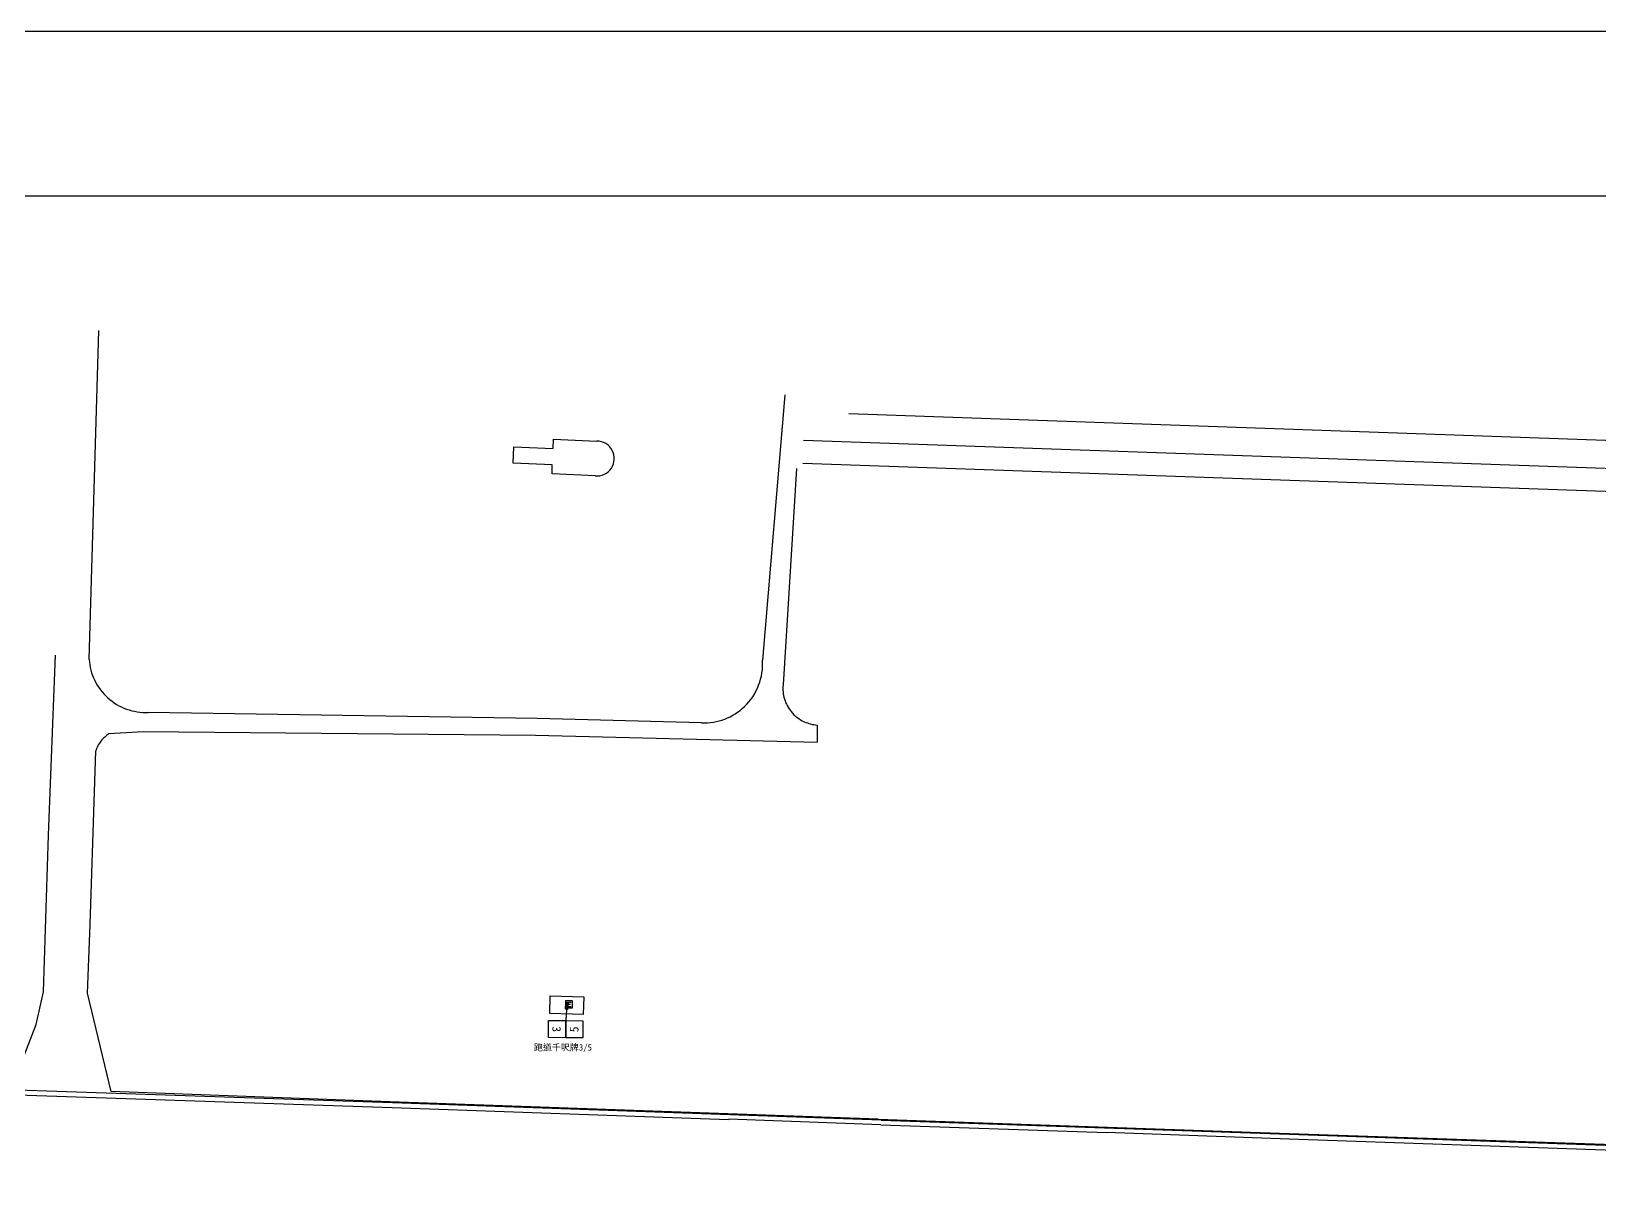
# Model space of a CAD drawing. Header units: millimetres. Extents: x 1358 to 1865, y 706 to 1003.
# Drawn here: x 1727.2 to 1794.4, y 953.6 to 1003.1 of the extents above; entities that cross this region are included whole.
import ezdxf
from ezdxf.enums import TextEntityAlignment as Align

# ---------------------------------------------------------------- set-up
doc = ezdxf.new("R2010")
doc.units = ezdxf.units.MM
doc.layers.add('建築', color=7, linetype='Continuous')
doc.styles.add('STYLE1', font='')
doc.styles.add('細明體', font='')
doc.styles.get('STYLE1').set_extended_font_data('MingLiU')
doc.styles.get('細明體').set_extended_font_data('細明體')

msp = doc.modelspace()

# ---------------------------------------------------------------- linework, layer by layer
for points in [[(1445.48, 706.418), (1865.091, 706.418), (1865.091, 1003.113), (1445.48, 1003.113)], [(1452.545, 713.482), (1858.027, 713.482), (1858.027, 996.048), (1452.545, 996.048)]]:
    msp.add_lwpolyline(points, close=True)
at = {"linetype": 'Continuous', "elevation": 0.691}
msp.add_lwpolyline([(1750.121, 961.257), (1750.426, 961.257), (1750.426, 961.562), (1750.121, 961.562)], close=True, dxfattribs=at)
at = {"color": 7, "linetype": 'Continuous', "elevation": 0.691}
for points in [[(1750.182, 961.501), (1750.365, 961.501)], [(1750.182, 961.501), (1750.182, 961.318)], [(1750.182, 961.41), (1750.334, 961.41)], [(1750.182, 961.318), (1750.365, 961.318)]]:
    msp.add_lwpolyline(points, dxfattribs=at)
at = {"layer": '建築', "ltscale": 1000}
for p, q in [((1729.709, 976.195, -0.309), (1730.117, 990.294, -0.309)), ((1759.512, 987.539, -0.309), (1758.563, 976.164, -0.309)), ((1762.266, 986.726, 0.756), (1847.656, 983.749, 0.756)), ((1747.872, 984.607, 1.218), (1747.9, 985.299, 1.218)), ((1747.9, 985.299, 1.218), (1749.586, 985.23, 1.218)), ((1749.586, 985.23, 1.218), (1749.602, 985.626, 1.218)), ((1749.602, 985.626, 1.218), (1751.466, 985.549, 1.218)), ((1760.314, 985.589, 0.756), (1847.656, 982.544, 0.756)), ((1749.552, 984.526, 1.218), (1747.872, 984.607, 1.218)), ((1749.545, 984.142, 1.218), (1749.552, 984.526, 1.218)), ((1760.283, 984.606, 0.756), (1847.656, 981.56, 0.756)), ((1751.396, 984.058, 1.218), (1749.545, 984.142, 1.218)), ((1760.022, 984.38, -0.309), (1759.443, 975.104, -0.309)), ((1727.973, 968.659, 0.722), (1728.27, 976.371, 0.722)), ((1748.9, 973.653, -0.309), (1732.236, 973.922, -0.309)), ((1730.559, 973.014, -0.309), (1732.03, 973.103, -0.309)), ((1732.03, 973.103, -0.309), (1748.829, 972.943, -0.309)), ((1755.952, 973.469, -0.309), (1748.9, 973.653, -0.309)), ((1760.911, 973.38, -0.309), (1760.911, 972.647, -0.309)), ((1748.829, 972.943, -0.309), (1760.911, 972.647, -0.309)), ((1729.754, 964.836, -0.309), (1729.99, 972.279, -0.309)), ((1727.746, 961.947, -0.309), (1727.973, 968.659, -0.309)), ((1729.638, 961.892, -0.309), (1729.754, 964.836, -0.309)), ((1727.434, 960.54, -0.309), (1727.746, 961.947, -0.309)), ((1730.659, 957.667, -0.309), (1729.638, 961.892, -0.309)), ((1749.443, 961.016, 0.698), (1749.462, 961.779, 0.698)), ((1749.462, 961.779, 0.698), (1750.912, 961.725, 0.698)), ((1750.912, 961.725, 0.698), (1750.877, 960.976, 0.698)), ((1750.877, 960.976, 0.698), (1749.443, 961.016, 0.698)), ((1750.114, 961.195, 0.862), (1750.134, 961.481, 0.862)), ((1750.212, 961.189, 0.862), (1750.114, 961.195, 0.862)), ((1750.163, 961.192, 0.862), (1750.132, 960.712, 0.862)), ((1750.134, 961.481, 0.862), (1750.231, 961.475, 0.862)), ((1750.231, 961.475, 0.862), (1750.212, 961.189, 0.862)), ((1726.366, 957.771, -0.309), (1727.434, 960.54, -0.309)), ((1749.396, 959.982, 0.862), (1749.399, 960.715, 0.862)), ((1749.399, 960.715, 0.862), (1750.132, 960.712, 0.862)), ((1750.129, 959.979, 0.862), (1750.132, 960.712, 0.862)), ((1750.132, 960.712, 0.862), (1750.129, 959.979, 0.862)), ((1750.132, 960.712, 0.862), (1750.864, 960.708, 0.862)), ((1750.864, 960.708, 0.862), (1750.861, 959.976, 0.862)), ((1750.129, 959.979, 0.862), (1749.396, 959.982, 0.862)), ((1750.861, 959.976, 0.862), (1750.129, 959.979, 0.862)), ((1742.696, 956.974, -0.309), (1714.095, 957.936, -0.309)), ((1742.707, 957.189, -0.309), (1714.141, 958.156, -0.309)), ((1742.587, 957.228, -0.309), (1730.659, 957.667, -0.309)), ((1763.52, 956.486, -0.309), (1742.587, 957.228, -0.309)), ((1757.106, 956.457, -0.309), (1742.696, 956.974, -0.309)), ((1757.165, 956.672, -0.309), (1742.707, 957.189, -0.309)), ((1757.118, 956.484, -0.309), (1757.106, 956.457, -0.309)), ((1763.639, 956.249, -0.309), (1757.118, 956.484, -0.309)), ((1763.651, 956.445, -0.309), (1757.165, 956.672, -0.309)), ((1763.52, 956.486, -0.309), (1781.123, 955.874, -0.309)), ((1763.651, 956.445, -0.309), (1781.126, 955.844, -0.309)), ((1763.639, 956.249, -0.309), (1773.298, 955.91, -0.309)), ((1773.298, 955.91, -0.309), (1773.297, 955.925, -0.309)), ((1773.297, 955.925, -0.309), (1781.129, 955.641, -0.309)), ((1781.123, 955.874, -0.309), (1804.225, 955.086, -0.309)), ((1781.126, 955.844, -0.309), (1804.241, 955.041, -0.309)), ((1781.129, 955.641, -0.309), (1803.822, 954.844, -0.309))]:
    msp.add_line(p, q, dxfattribs=at)
for centre, radius, start, end in [((1751.463, 984.802, 1.218), 0.747, 264.83265, 89.74861), ((1732.135, 976.351, -0.309), 2.431, 183.68121, 205.81012), ((1756.036, 976, -0.309), 2.533, 338.75254, 3.72498), ((1732.135, 976.351, -0.309), 2.431, 205.81012, 227.93904), ((1756.036, 976, -0.309), 2.533, 313.78011, 338.75254), ((1761.006, 974.949, -0.309), 1.571, 174.32622, 196.77184), ((1732.135, 976.351, -0.309), 2.431, 227.93904, 250.15731), ((1761.006, 974.949, -0.309), 1.571, 196.77184, 219.21745), ((1732.135, 976.351, -0.309), 2.431, 250.15731, 272.37558), ((1756.036, 976, -0.309), 2.533, 290.94757, 313.78011), ((1761.006, 974.949, -0.309), 1.571, 219.21745, 245.2199), ((1756.036, 976, -0.309), 2.533, 268.11504, 290.94757), ((1761.006, 974.949, -0.309), 1.571, 245.21989, 266.51897), ((1731.371, 971.796, -0.309), 1.463, 142.20557, 160.71617), ((1731.371, 971.796, -0.309), 1.463, 123.69497, 142.20557)]:
    msp.add_arc(centre, radius, start, end, dxfattribs=at)

# ---------------------------------------------------------------- texts
at = {"layer": '建築', "ltscale": 1000, "style": 'STYLE1'}
for s, rotation, p in [('3', 269.75842, (1749.737, 960.345, 2.052)), ('5', 89.75842, (1750.496, 960.337, 2.052))]:
    msp.add_text(s, height=0.366, rotation=rotation, dxfattribs=at).set_placement(p, align=Align.MIDDLE)
at = {"layer": '建築', "style": '細明體'}
msp.add_text('跑道千呎牌3/5', height=0.2747, dxfattribs=at).set_placement((1748.77, 959.426, -0.309))

doc.saveas('drawing.dxf')
